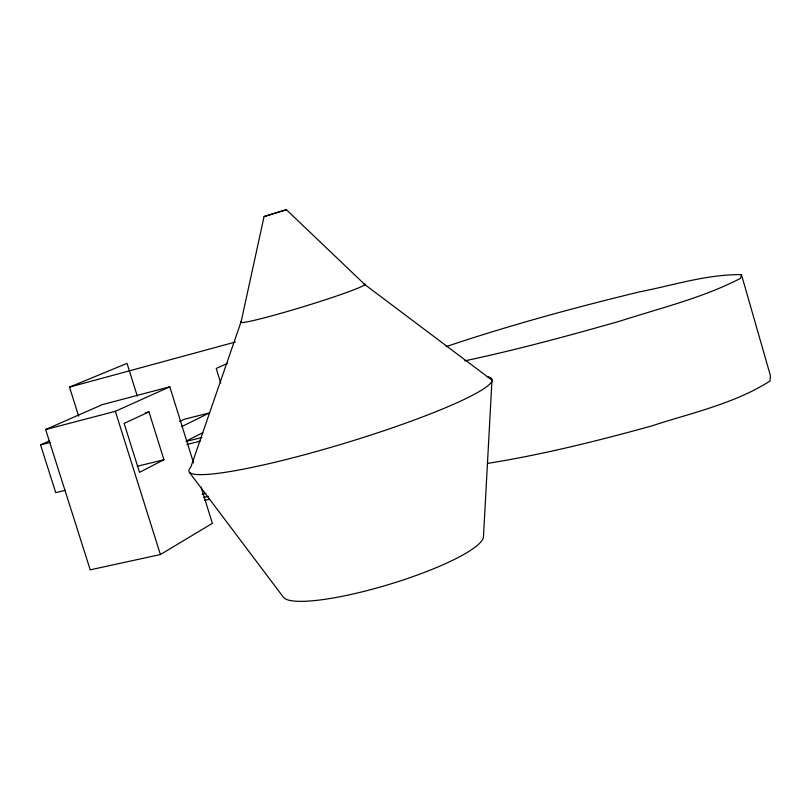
<?xml version="1.0" encoding="UTF-8"?>
<svg xmlns="http://www.w3.org/2000/svg" width="811" height="811" viewBox="0 0 811 811"><rect width="100%" height="100%" fill="white"/><g stroke="black" fill="none" stroke-linecap="round" stroke-linejoin="round"><path stroke-width="1.22" d="M487.239 376.618A158.368 18.329 -16.9 0 1 346.926 442.573A158.368 18.329 -16.9 0 1 190.828 467.116L241.151 321.592L264.082 216.547L286.395 209.714L364.889 284.6M446.151 346.621C509.45 325.302 573.965 307.785 638.845 292.031C672.775 285.421 706.614 274.27 741.447 274.625L740.524 278.335C702.691 297.921 660.793 307.937 620.445 320.963C568.927 335.693 517.154 349.713 464.733 360.865M193.545 462.929L169.793 386.796L102.328 404.628L45.649 429.536L90.224 569.839L160.406 554.542L212.391 523.348L201.077 487.097M163.954 459.746L139.512 472.326L124.134 423.403L148.96 411.866L163.954 459.746L137.241 466.264M186.185 441.123L202.892 432.638M181.664 426.627L209.643 412.84L184.087 419.338L179.535 421.558M227.617 363.328L216.233 368.488L220.704 382.944M65.448 490.28L55.736 492.642L40.55 444.915L49.613 440.829M45.649 429.536L115.355 411.319L169.793 386.796M78.657 416.114L69.493 387.121L127.033 363.369L137.272 396.011M286.395 209.714L264.092 216.567M69.493 387.121L235.302 342.049M145.321 412.799L148.96 411.866M40.55 444.915L50.241 442.421M186.277 441.397L201.929 437.514M186.986 444.438L200.216 441.164M202.121 494.234L205.822 493.372M203.612 497.467L208.528 496.332M204.494 500.448L209.441 499.312M487.583 463.395C542.863 454.586 597.251 440.961 651.182 426.099C691.256 412.921 733.996 403.919 769.984 381.048L770.45 375.767L741.447 274.625M189.47 472.499L283.597 597.504A104.781 19.717 -16.8 0 0 389.523 584.295A104.781 19.717 -16.8 0 0 483.468 536.781L491.983 380.156L363.977 283.941A65.093 3.447 -17 0 1 304.287 306.426A65.093 3.447 -17 0 1 241.151 321.592M115.355 411.319L160.406 554.542"/></g></svg>
